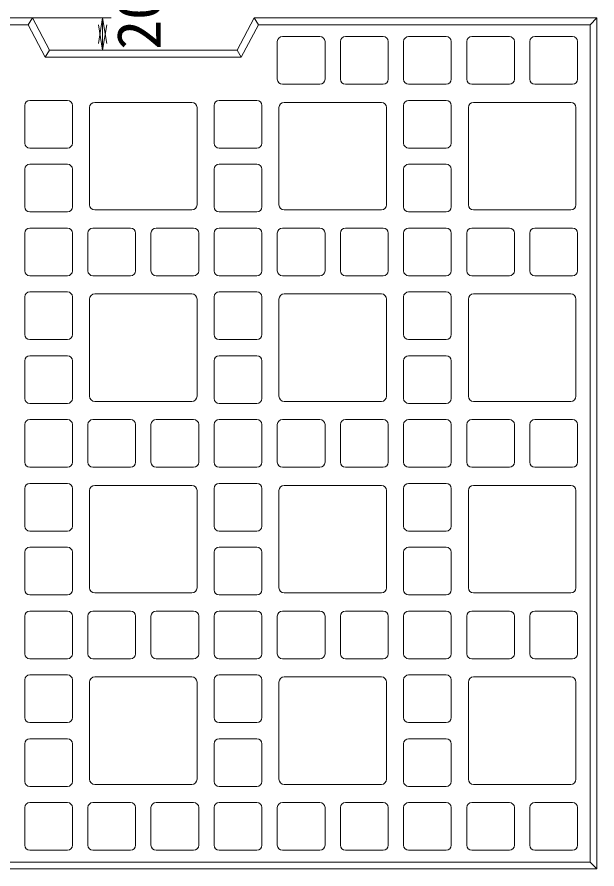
# Model space of a CAD drawing. Units: millimetres on the paper. Extents: x 0 to 841, y 0 to 594.
# Drawn here: x 488.97 to 522.95, y 431.01 to 480.93 of the extents above; entities that cross this region are included whole.
import ezdxf
from ezdxf.enums import TextEntityAlignment as Align

# ---------------------------------------------------------------- set-up
doc = ezdxf.new("R2010")
doc.units = ezdxf.units.MM
for name, color, linetype, lineweight in [('D-STR-DIM（寸法）', 7, 'Continuous', 18), ('D-STR-STR1（構造物）', 7, 'Continuous', 18), ('D-STR（構造物外形線）', 1, 'Continuous', 18)]:
    doc.layers.add(name, color=color, linetype=linetype, lineweight=lineweight)
doc.styles.add('ＭＳ ゴシック', font='')
doc.styles.get('ＭＳ ゴシック').set_extended_font_data('MS Gothic')

msp = doc.modelspace()

# ---------------------------------------------------------------- linework, layer by layer
at = {"layer": 'D-STR-DIM（寸法）'}
for p, q in [((489.887, 480.879), (494.482, 480.879)), ((493.732, 479.379), (493.982, 480.879)), ((493.982, 480.879), (493.982, 480.679)), ((493.982, 480.879), (494.232, 479.379)), ((493.982, 480.679), (493.982, 479.179)), ((493.982, 478.979), (493.732, 480.479)), ((494.232, 480.479), (493.982, 478.979)), ((493.982, 478.979), (493.982, 479.179)), ((494.604, 478.979), (494.482, 478.979))]:
    msp.add_line(p, q, dxfattribs=at)
at = {"layer": 'D-STR-STR1（構造物）'}
for p, q in [((489.867, 480.879), (489.625, 480.479)), ((503.108, 480.479), (502.867, 480.879)), ((522.552, 480.479), (522.952, 480.879)), ((470.183, 480.479), (489.626, 480.479)), ((490.625, 478.579), (489.625, 480.479)), ((502.108, 478.579), (503.108, 480.479)), ((522.552, 480.479), (503.108, 480.479)), ((522.552, 431.415), (522.552, 480.479)), ((506.717, 479.787), (504.517, 479.787)), ((508.217, 479.787), (510.417, 479.787)), ((514.117, 479.787), (511.917, 479.787)), ((517.817, 479.787), (515.617, 479.787)), ((519.317, 479.787), (521.517, 479.787)), ((504.217, 477.287), (504.217, 479.487)), ((507.017, 477.287), (507.017, 479.487)), ((507.917, 477.287), (507.917, 479.487)), ((510.717, 477.287), (510.717, 479.487)), ((511.617, 479.487), (511.617, 477.287)), ((514.417, 479.487), (514.417, 477.287)), ((515.317, 477.287), (515.317, 479.487)), ((518.117, 477.287), (518.117, 479.487)), ((519.017, 477.287), (519.017, 479.487)), ((521.817, 477.287), (521.817, 479.487)), ((490.867, 478.979), (490.625, 478.579)), ((501.867, 478.979), (502.108, 478.579)), ((502.108, 478.579), (490.625, 478.579)), ((506.717, 476.987), (504.517, 476.987)), ((508.217, 476.987), (510.417, 476.987)), ((514.117, 476.987), (511.917, 476.987)), ((517.817, 476.987), (515.617, 476.987)), ((519.317, 476.987), (521.517, 476.987)), ((489.417, 475.747), (489.417, 473.547)), ((491.917, 476.047), (489.717, 476.047)), ((492.217, 475.747), (492.217, 473.547)), ((499.217, 475.927), (493.517, 475.927)), ((500.517, 475.747), (500.517, 473.547)), ((500.817, 476.047), (503.017, 476.047)), ((503.317, 475.747), (503.317, 473.547)), ((504.617, 475.927), (510.317, 475.927)), ((511.617, 475.747), (511.617, 473.547)), ((514.117, 476.047), (511.917, 476.047)), ((514.417, 475.747), (514.417, 473.547)), ((515.717, 475.927), (521.417, 475.927)), ((493.217, 469.927), (493.217, 475.627)), ((499.517, 469.927), (499.517, 475.627)), ((504.317, 469.927), (504.317, 475.627)), ((510.617, 469.927), (510.617, 475.627)), ((515.417, 469.927), (515.417, 475.627)), ((521.717, 469.927), (521.717, 475.627)), ((491.917, 473.247), (489.717, 473.247)), ((500.817, 473.247), (503.017, 473.247)), ((514.117, 473.247), (511.917, 473.247)), ((491.917, 472.307), (489.717, 472.307)), ((500.817, 472.307), (503.017, 472.307)), ((514.117, 472.307), (511.917, 472.307)), ((489.417, 472.007), (489.417, 469.807)), ((492.217, 472.007), (492.217, 469.807)), ((500.517, 472.007), (500.517, 469.807)), ((503.317, 472.007), (503.317, 469.807)), ((511.617, 472.007), (511.617, 469.807)), ((514.417, 472.007), (514.417, 469.807)), ((491.917, 469.507), (489.717, 469.507)), ((499.217, 469.627), (493.517, 469.627)), ((500.817, 469.507), (503.017, 469.507)), ((504.617, 469.627), (510.317, 469.627)), ((514.117, 469.507), (511.917, 469.507)), ((515.717, 469.627), (521.417, 469.627)), ((489.417, 468.267), (489.417, 466.067)), ((491.917, 468.567), (489.717, 468.567)), ((492.217, 468.267), (492.217, 466.067)), ((493.117, 468.267), (493.117, 466.067)), ((495.617, 468.567), (493.417, 468.567)), ((495.917, 468.267), (495.917, 466.067)), ((496.817, 468.267), (496.817, 466.067)), ((497.117, 468.567), (499.317, 468.567)), ((499.617, 468.267), (499.617, 466.067)), ((500.517, 468.267), (500.517, 466.067)), ((500.817, 468.567), (503.017, 468.567)), ((503.317, 468.267), (503.317, 466.067)), ((504.217, 468.267), (504.217, 466.067)), ((506.717, 468.567), (504.517, 468.567)), ((507.017, 468.267), (507.017, 466.067)), ((507.917, 468.267), (507.917, 466.067)), ((508.217, 468.567), (510.417, 468.567)), ((510.717, 468.267), (510.717, 466.067)), ((511.617, 468.267), (511.617, 466.067)), ((514.117, 468.567), (511.917, 468.567)), ((514.417, 468.267), (514.417, 466.067)), ((515.317, 468.267), (515.317, 466.067)), ((517.817, 468.567), (515.617, 468.567)), ((518.117, 468.267), (518.117, 466.067)), ((519.017, 468.267), (519.017, 466.067)), ((519.317, 468.567), (521.517, 468.567)), ((521.817, 468.267), (521.817, 466.067)), ((491.917, 465.767), (489.717, 465.767)), ((495.617, 465.767), (493.417, 465.767)), ((497.117, 465.767), (499.317, 465.767)), ((500.817, 465.767), (503.017, 465.767)), ((506.717, 465.767), (504.517, 465.767)), ((508.217, 465.767), (510.417, 465.767)), ((514.117, 465.767), (511.917, 465.767)), ((517.817, 465.767), (515.617, 465.767)), ((519.317, 465.767), (521.517, 465.767)), ((491.917, 464.827), (489.717, 464.827)), ((499.217, 464.707), (493.517, 464.707)), ((500.817, 464.827), (503.017, 464.827)), ((504.617, 464.707), (510.317, 464.707)), ((514.117, 464.827), (511.917, 464.827)), ((515.717, 464.707), (521.417, 464.707)), ((489.417, 464.527), (489.417, 462.327)), ((492.217, 464.527), (492.217, 462.327)), ((493.217, 464.407), (493.217, 458.707)), ((499.517, 464.407), (499.517, 458.707)), ((500.517, 464.527), (500.517, 462.327)), ((503.317, 464.527), (503.317, 462.327)), ((504.317, 464.407), (504.317, 458.707)), ((510.617, 464.407), (510.617, 458.707)), ((511.617, 464.527), (511.617, 462.327)), ((514.417, 464.527), (514.417, 462.327)), ((515.417, 464.407), (515.417, 458.707)), ((521.717, 464.407), (521.717, 458.707)), ((491.917, 462.027), (489.717, 462.027)), ((500.817, 462.027), (503.017, 462.027)), ((514.117, 462.027), (511.917, 462.027)), ((489.417, 460.787), (489.417, 458.587)), ((491.917, 461.087), (489.717, 461.087)), ((492.217, 460.787), (492.217, 458.587)), ((500.517, 460.787), (500.517, 458.587)), ((500.817, 461.087), (503.017, 461.087)), ((503.317, 460.787), (503.317, 458.587)), ((511.617, 460.787), (511.617, 458.587)), ((514.117, 461.087), (511.917, 461.087)), ((514.417, 460.787), (514.417, 458.587)), ((491.917, 458.287), (489.717, 458.287)), ((499.217, 458.407), (493.517, 458.407)), ((500.817, 458.287), (503.017, 458.287)), ((504.617, 458.407), (510.317, 458.407)), ((514.117, 458.287), (511.917, 458.287)), ((515.717, 458.407), (521.417, 458.407)), ((491.917, 457.347), (489.717, 457.347)), ((495.617, 457.347), (493.417, 457.347)), ((497.117, 457.347), (499.317, 457.347)), ((500.817, 457.347), (503.017, 457.347)), ((506.717, 457.347), (504.517, 457.347)), ((508.217, 457.347), (510.417, 457.347)), ((514.117, 457.347), (511.917, 457.347)), ((517.817, 457.347), (515.617, 457.347)), ((519.317, 457.347), (521.517, 457.347)), ((489.417, 454.847), (489.417, 457.047)), ((492.217, 454.847), (492.217, 457.047)), ((493.117, 454.847), (493.117, 457.047)), ((495.917, 454.847), (495.917, 457.047)), ((496.817, 454.847), (496.817, 457.047)), ((499.617, 454.847), (499.617, 457.047)), ((500.517, 454.847), (500.517, 457.047)), ((503.317, 454.847), (503.317, 457.047)), ((504.217, 454.847), (504.217, 457.047)), ((507.017, 454.847), (507.017, 457.047)), ((507.917, 454.847), (507.917, 457.047)), ((510.717, 454.847), (510.717, 457.047)), ((511.617, 454.847), (511.617, 457.047)), ((514.417, 454.847), (514.417, 457.047)), ((515.317, 454.847), (515.317, 457.047)), ((518.117, 454.847), (518.117, 457.047)), ((519.017, 454.847), (519.017, 457.047)), ((521.817, 454.847), (521.817, 457.047)), ((491.917, 454.547), (489.717, 454.547)), ((495.617, 454.547), (493.417, 454.547)), ((497.117, 454.547), (499.317, 454.547)), ((500.817, 454.547), (503.017, 454.547)), ((506.717, 454.547), (504.517, 454.547)), ((508.217, 454.547), (510.417, 454.547)), ((514.117, 454.547), (511.917, 454.547)), ((517.817, 454.547), (515.617, 454.547)), ((519.317, 454.547), (521.517, 454.547)), ((489.417, 451.107), (489.417, 453.307)), ((491.917, 453.607), (489.717, 453.607)), ((492.217, 451.107), (492.217, 453.307)), ((499.217, 453.487), (493.517, 453.487)), ((500.517, 451.107), (500.517, 453.307)), ((500.817, 453.607), (503.017, 453.607)), ((503.317, 451.107), (503.317, 453.307)), ((504.617, 453.487), (510.317, 453.487)), ((511.617, 451.107), (511.617, 453.307)), ((514.117, 453.607), (511.917, 453.607)), ((514.417, 451.107), (514.417, 453.307)), ((515.717, 453.487), (521.417, 453.487)), ((493.217, 447.487), (493.217, 453.187)), ((499.517, 447.487), (499.517, 453.187)), ((504.317, 447.487), (504.317, 453.187)), ((510.617, 447.487), (510.617, 453.187)), ((515.417, 447.487), (515.417, 453.187)), ((521.717, 447.487), (521.717, 453.187)), ((491.917, 450.807), (489.717, 450.807)), ((500.817, 450.807), (503.017, 450.807)), ((514.117, 450.807), (511.917, 450.807)), ((491.917, 449.867), (489.717, 449.867)), ((500.817, 449.867), (503.017, 449.867)), ((514.117, 449.867), (511.917, 449.867)), ((489.417, 447.367), (489.417, 449.567)), ((492.217, 447.367), (492.217, 449.567)), ((500.517, 447.367), (500.517, 449.567)), ((503.317, 447.367), (503.317, 449.567)), ((511.617, 447.367), (511.617, 449.567)), ((514.417, 447.367), (514.417, 449.567)), ((491.917, 447.067), (489.717, 447.067)), ((499.217, 447.187), (493.517, 447.187)), ((500.817, 447.067), (503.017, 447.067)), ((504.617, 447.187), (510.317, 447.187)), ((514.117, 447.067), (511.917, 447.067)), ((515.717, 447.187), (521.417, 447.187)), ((489.417, 443.627), (489.417, 445.827)), ((491.917, 446.127), (489.717, 446.127)), ((492.217, 443.627), (492.217, 445.827)), ((493.117, 443.627), (493.117, 445.827)), ((495.617, 446.127), (493.417, 446.127)), ((495.917, 443.627), (495.917, 445.827)), ((496.817, 443.627), (496.817, 445.827)), ((497.117, 446.127), (499.317, 446.127)), ((499.617, 443.627), (499.617, 445.827)), ((500.517, 443.627), (500.517, 445.827)), ((500.817, 446.127), (503.017, 446.127)), ((503.317, 443.627), (503.317, 445.827)), ((504.217, 443.627), (504.217, 445.827)), ((506.717, 446.127), (504.517, 446.127)), ((507.017, 443.627), (507.017, 445.827)), ((507.917, 443.627), (507.917, 445.827)), ((508.217, 446.127), (510.417, 446.127)), ((510.717, 443.627), (510.717, 445.827)), ((511.617, 443.627), (511.617, 445.827)), ((514.117, 446.127), (511.917, 446.127)), ((514.417, 443.627), (514.417, 445.827)), ((515.317, 443.627), (515.317, 445.827)), ((517.817, 446.127), (515.617, 446.127)), ((518.117, 443.627), (518.117, 445.827)), ((519.017, 443.627), (519.017, 445.827)), ((519.317, 446.127), (521.517, 446.127)), ((521.817, 443.627), (521.817, 445.827)), ((491.917, 443.327), (489.717, 443.327)), ((495.617, 443.327), (493.417, 443.327)), ((497.117, 443.327), (499.317, 443.327)), ((500.817, 443.327), (503.017, 443.327)), ((506.717, 443.327), (504.517, 443.327)), ((508.217, 443.327), (510.417, 443.327)), ((514.117, 443.327), (511.917, 443.327)), ((517.817, 443.327), (515.617, 443.327)), ((519.317, 443.327), (521.517, 443.327)), ((491.917, 442.387), (489.717, 442.387)), ((499.217, 442.267), (493.517, 442.267)), ((500.817, 442.387), (503.017, 442.387)), ((504.617, 442.267), (510.317, 442.267)), ((514.117, 442.387), (511.917, 442.387)), ((515.717, 442.267), (521.417, 442.267)), ((489.417, 439.887), (489.417, 442.087)), ((492.217, 439.887), (492.217, 442.087)), ((493.217, 441.967), (493.217, 436.267)), ((499.517, 441.967), (499.517, 436.267)), ((500.517, 439.887), (500.517, 442.087)), ((503.317, 439.887), (503.317, 442.087)), ((504.317, 441.967), (504.317, 436.267)), ((510.617, 441.967), (510.617, 436.267)), ((511.617, 439.887), (511.617, 442.087)), ((514.417, 439.887), (514.417, 442.087)), ((515.417, 441.967), (515.417, 436.267)), ((521.717, 441.967), (521.717, 436.267)), ((491.917, 439.587), (489.717, 439.587)), ((500.817, 439.587), (503.017, 439.587)), ((514.117, 439.587), (511.917, 439.587)), ((489.417, 436.147), (489.417, 438.347)), ((491.917, 438.647), (489.717, 438.647)), ((492.217, 436.147), (492.217, 438.347)), ((500.517, 436.147), (500.517, 438.347)), ((500.817, 438.647), (503.017, 438.647)), ((503.317, 436.147), (503.317, 438.347)), ((511.617, 436.147), (511.617, 438.347)), ((514.117, 438.647), (511.917, 438.647)), ((514.417, 436.147), (514.417, 438.347)), ((491.917, 435.847), (489.717, 435.847)), ((499.217, 435.967), (493.517, 435.967)), ((500.817, 435.847), (503.017, 435.847)), ((504.617, 435.967), (510.317, 435.967)), ((514.117, 435.847), (511.917, 435.847)), ((515.717, 435.967), (521.417, 435.967)), ((491.917, 434.907), (489.717, 434.907)), ((495.617, 434.907), (493.417, 434.907)), ((497.117, 434.907), (499.317, 434.907)), ((500.817, 434.907), (503.017, 434.907)), ((506.717, 434.907), (504.517, 434.907)), ((508.217, 434.907), (510.417, 434.907)), ((514.117, 434.907), (511.917, 434.907)), ((517.817, 434.907), (515.617, 434.907)), ((519.317, 434.907), (521.517, 434.907)), ((489.417, 432.407), (489.417, 434.607)), ((492.217, 432.407), (492.217, 434.607)), ((493.117, 432.407), (493.117, 434.607)), ((495.917, 432.407), (495.917, 434.607)), ((496.817, 432.407), (496.817, 434.607)), ((499.617, 432.407), (499.617, 434.607)), ((500.517, 432.407), (500.517, 434.607)), ((503.317, 432.407), (503.317, 434.607)), ((504.217, 432.407), (504.217, 434.607)), ((507.017, 432.407), (507.017, 434.607)), ((507.917, 432.407), (507.917, 434.607)), ((510.717, 432.407), (510.717, 434.607)), ((511.617, 432.407), (511.617, 434.607)), ((514.417, 432.407), (514.417, 434.607)), ((515.317, 432.407), (515.317, 434.607)), ((518.117, 432.407), (518.117, 434.607)), ((519.017, 432.407), (519.017, 434.607)), ((521.817, 432.407), (521.817, 434.607)), ((491.917, 432.107), (489.717, 432.107)), ((495.617, 432.107), (493.417, 432.107)), ((497.117, 432.107), (499.317, 432.107)), ((500.817, 432.107), (503.017, 432.107)), ((506.717, 432.107), (504.517, 432.107)), ((508.217, 432.107), (510.417, 432.107)), ((514.117, 432.107), (511.917, 432.107)), ((517.817, 432.107), (515.617, 432.107)), ((519.317, 432.107), (521.517, 432.107)), ((522.552, 431.415), (470.183, 431.415)), ((522.552, 431.415), (522.952, 431.015))]:
    msp.add_line(p, q, dxfattribs=at)
for centre, start, end in [((504.517, 479.488), 90, 180), ((506.717, 479.488), 360, 90), ((508.217, 479.488), 90, 180), ((510.417, 479.488), 360, 90), ((511.917, 479.487), 90, 180), ((514.117, 479.487), 360, 90), ((515.617, 479.488), 90, 180), ((517.817, 479.488), 360, 90), ((519.317, 479.488), 90, 180), ((521.517, 479.488), 360, 90), ((504.517, 477.288), 180, 270), ((506.717, 477.288), 270, 0), ((508.217, 477.288), 180, 270), ((510.417, 477.288), 270, 0), ((511.917, 477.287), 180, 270), ((514.117, 477.287), 270, 0), ((515.617, 477.288), 180, 270), ((517.817, 477.288), 270, 0), ((519.317, 477.288), 180, 270), ((521.517, 477.288), 270, 0), ((489.717, 475.747), 90, 180), ((491.917, 475.747), 360, 90), ((493.517, 475.627), 90, 180), ((499.217, 475.627), 360, 90), ((500.817, 475.747), 90, 180), ((503.017, 475.747), 360, 90), ((504.617, 475.627), 90, 180), ((510.317, 475.627), 360, 90), ((511.917, 475.747), 90, 180), ((514.117, 475.747), 360, 90), ((515.717, 475.627), 90, 180), ((521.417, 475.627), 360, 90), ((489.717, 473.547), 180, 270), ((491.917, 473.547), 270, 0), ((500.817, 473.547), 180, 270), ((503.017, 473.547), 270, 0), ((511.917, 473.547), 180, 270), ((514.117, 473.547), 270, 0), ((489.717, 472.007), 90, 180), ((491.917, 472.007), 360, 90), ((500.817, 472.007), 90, 180), ((503.017, 472.007), 360, 90), ((511.917, 472.007), 90, 180), ((514.117, 472.007), 360, 90), ((489.717, 469.807), 180, 270), ((491.917, 469.807), 270, 0), ((493.517, 469.927), 180, 270), ((499.217, 469.927), 270, 0), ((500.817, 469.807), 180, 270), ((503.017, 469.807), 270, 0), ((504.617, 469.927), 180, 270), ((510.317, 469.927), 270, 0), ((511.917, 469.807), 180, 270), ((514.117, 469.807), 270, 0), ((515.717, 469.927), 180, 270), ((521.417, 469.927), 270, 0), ((489.717, 468.267), 90, 180), ((491.917, 468.267), 360, 90), ((493.417, 468.267), 90, 180), ((495.617, 468.267), 360, 90), ((497.117, 468.267), 90, 180), ((499.317, 468.267), 360, 90), ((500.817, 468.267), 90, 180), ((503.017, 468.267), 360, 90), ((504.517, 468.267), 90, 180), ((506.717, 468.267), 360, 90), ((508.217, 468.267), 90, 180), ((510.417, 468.267), 360, 90), ((511.917, 468.267), 90, 180), ((514.117, 468.267), 360, 90), ((515.617, 468.267), 90, 180), ((517.817, 468.267), 360, 90), ((519.317, 468.267), 90, 180), ((521.517, 468.267), 360, 90), ((489.717, 466.067), 180, 270), ((491.917, 466.067), 270, 0), ((493.417, 466.067), 180, 270), ((495.617, 466.067), 270, 0), ((497.117, 466.067), 180, 270), ((499.317, 466.067), 270, 0), ((500.817, 466.067), 180, 270), ((503.017, 466.067), 270, 0), ((504.517, 466.067), 180, 270), ((506.717, 466.067), 270, 0), ((508.217, 466.067), 180, 270), ((510.417, 466.067), 270, 0), ((511.917, 466.067), 180, 270), ((514.117, 466.067), 270, 0), ((515.617, 466.067), 180, 270), ((517.817, 466.067), 270, 0), ((519.317, 466.067), 180, 270), ((521.517, 466.067), 270, 0), ((489.717, 464.527), 90, 180), ((491.917, 464.527), 360, 90), ((493.517, 464.407), 90, 180), ((499.217, 464.407), 360, 90), ((500.817, 464.527), 90, 180), ((503.017, 464.527), 360, 90), ((504.617, 464.407), 90, 180), ((510.317, 464.407), 360, 90), ((511.917, 464.527), 90, 180), ((514.117, 464.527), 360, 90), ((515.717, 464.407), 90, 180), ((521.417, 464.407), 360, 90), ((489.717, 462.327), 180, 270), ((491.917, 462.327), 270, 0), ((500.817, 462.327), 180, 270), ((503.017, 462.327), 270, 0), ((511.917, 462.327), 180, 270), ((514.117, 462.327), 270, 0), ((489.717, 460.787), 90, 180), ((491.917, 460.787), 360, 90), ((500.817, 460.787), 90, 180), ((503.017, 460.787), 360, 90), ((511.917, 460.787), 90, 180), ((514.117, 460.787), 360, 90), ((489.717, 458.587), 180, 270), ((491.917, 458.587), 270, 0), ((493.517, 458.707), 180, 270), ((499.217, 458.707), 270, 0), ((500.817, 458.587), 180, 270), ((503.017, 458.587), 270, 0), ((504.617, 458.707), 180, 270), ((510.317, 458.707), 270, 0), ((511.917, 458.587), 180, 270), ((514.117, 458.587), 270, 0), ((515.717, 458.707), 180, 270), ((521.417, 458.707), 270, 0), ((489.717, 457.047), 90, 180), ((491.917, 457.047), 360, 90), ((493.417, 457.047), 90, 180), ((495.617, 457.047), 360, 90), ((497.117, 457.047), 90, 180), ((499.317, 457.047), 0, 90), ((500.817, 457.047), 90, 180), ((503.017, 457.047), 0, 90), ((504.517, 457.047), 90, 180), ((506.717, 457.047), 360, 90), ((508.217, 457.047), 90, 180), ((510.417, 457.047), 360, 90), ((511.917, 457.047), 90, 180), ((514.117, 457.047), 360, 90), ((515.617, 457.047), 90, 180), ((517.817, 457.047), 360, 90), ((519.317, 457.047), 90, 180), ((521.517, 457.047), 360, 90), ((489.717, 454.847), 180, 270), ((491.917, 454.847), 270, 0), ((493.417, 454.847), 180, 270), ((495.617, 454.847), 270, 0), ((497.117, 454.847), 180, 270), ((499.317, 454.847), 270, 0), ((500.817, 454.847), 180, 270), ((503.017, 454.847), 270, 0), ((504.517, 454.847), 180, 270), ((506.717, 454.847), 270, 0), ((508.217, 454.847), 180, 270), ((510.417, 454.847), 270, 0), ((511.917, 454.847), 180, 270), ((514.117, 454.847), 270, 0), ((515.617, 454.847), 180, 270), ((517.817, 454.847), 270, 0), ((519.317, 454.847), 180, 270), ((521.517, 454.847), 270, 0), ((489.717, 453.307), 90, 180), ((491.917, 453.307), 360, 90), ((493.517, 453.187), 90, 180), ((499.217, 453.187), 360, 90), ((500.817, 453.307), 90, 180), ((503.017, 453.307), 360, 90), ((504.617, 453.187), 90, 180), ((510.317, 453.187), 360, 90), ((511.917, 453.307), 90, 180), ((514.117, 453.307), 360, 90), ((515.717, 453.187), 90, 180), ((521.417, 453.187), 360, 90), ((489.717, 451.107), 180, 270), ((491.917, 451.107), 270, 0), ((500.817, 451.107), 180, 270), ((503.017, 451.107), 270, 0), ((511.917, 451.107), 180, 270), ((514.117, 451.107), 270, 0), ((489.717, 449.567), 90, 180), ((491.917, 449.567), 360, 90), ((500.817, 449.567), 90, 180), ((503.017, 449.567), 360, 90), ((511.917, 449.567), 90, 180), ((514.117, 449.567), 360, 90), ((489.717, 447.367), 180, 270), ((491.917, 447.367), 270, 0), ((493.517, 447.487), 180, 270), ((499.217, 447.487), 270, 0), ((500.817, 447.367), 180, 270), ((503.017, 447.367), 270, 0), ((504.617, 447.487), 180, 270), ((510.317, 447.487), 270, 0), ((511.917, 447.367), 180, 270), ((514.117, 447.367), 270, 0), ((515.717, 447.487), 180, 270), ((521.417, 447.487), 270, 0), ((489.717, 445.827), 90, 180), ((491.917, 445.827), 360, 90), ((493.417, 445.827), 90, 180), ((495.617, 445.827), 360, 90), ((497.117, 445.827), 90, 180), ((499.317, 445.827), 360, 90), ((500.817, 445.827), 90, 180), ((503.017, 445.827), 360, 90), ((504.517, 445.827), 90, 180), ((506.717, 445.827), 360, 90), ((508.217, 445.827), 90, 180), ((510.417, 445.827), 360, 90), ((511.917, 445.827), 90, 180), ((514.117, 445.827), 360, 90), ((515.617, 445.827), 90, 180), ((517.817, 445.827), 360, 90), ((519.317, 445.827), 90, 180), ((521.517, 445.827), 360, 90), ((489.717, 443.627), 180, 270), ((491.917, 443.627), 270, 0), ((493.417, 443.627), 180, 270), ((495.617, 443.627), 270, 0), ((497.117, 443.627), 180, 270), ((499.317, 443.627), 270, 0), ((500.817, 443.627), 180, 270), ((503.017, 443.627), 270, 0), ((504.517, 443.627), 180, 270), ((506.717, 443.627), 270, 0), ((508.217, 443.627), 180, 270), ((510.417, 443.627), 270, 0), ((511.917, 443.627), 180, 270), ((514.117, 443.627), 270, 0), ((515.617, 443.627), 180, 270), ((517.817, 443.627), 270, 0), ((519.317, 443.627), 180, 270), ((521.517, 443.627), 270, 0), ((489.717, 442.087), 90, 180), ((491.917, 442.087), 360, 90), ((493.517, 441.967), 90, 180), ((499.217, 441.967), 360, 90), ((500.817, 442.087), 90, 180), ((503.017, 442.087), 360, 90), ((504.617, 441.967), 90, 180), ((510.317, 441.967), 360, 90), ((511.917, 442.087), 90, 180), ((514.117, 442.087), 360, 90), ((515.717, 441.967), 90, 180), ((521.417, 441.967), 360, 90), ((489.717, 439.887), 180, 270), ((491.917, 439.887), 270, 0), ((500.817, 439.887), 180, 270), ((503.017, 439.887), 270, 0), ((511.917, 439.887), 180, 270), ((514.117, 439.887), 270, 0), ((489.717, 438.347), 90, 180), ((491.917, 438.347), 360, 90), ((500.817, 438.347), 90, 180), ((503.017, 438.347), 360, 90), ((511.917, 438.347), 90, 180), ((514.117, 438.347), 360, 90), ((493.517, 436.267), 180, 270), ((499.217, 436.267), 270, 0), ((504.617, 436.267), 180, 270), ((510.317, 436.267), 270, 0), ((515.717, 436.267), 180, 270), ((521.417, 436.267), 270, 0), ((489.717, 436.147), 180, 270), ((491.917, 436.147), 270, 0), ((500.817, 436.147), 180, 270), ((503.017, 436.147), 270, 0), ((511.917, 436.147), 180, 270), ((514.117, 436.147), 270, 0), ((489.717, 434.607), 90, 180), ((491.917, 434.607), 360, 90), ((493.417, 434.607), 90, 180), ((495.617, 434.607), 360, 90), ((497.117, 434.607), 90, 180), ((499.317, 434.607), 360, 90), ((500.817, 434.607), 90, 180), ((503.017, 434.607), 360, 90), ((504.517, 434.607), 90, 180), ((506.717, 434.607), 360, 90), ((508.217, 434.607), 90, 180), ((510.417, 434.607), 360, 90), ((511.917, 434.607), 90, 180), ((514.117, 434.607), 360, 90), ((515.617, 434.607), 90, 180), ((517.817, 434.607), 360, 90), ((519.317, 434.607), 90, 180), ((521.517, 434.607), 360, 90), ((489.717, 432.407), 180, 270), ((491.917, 432.407), 270, 0), ((493.417, 432.407), 180, 270), ((495.617, 432.407), 270, 0), ((497.117, 432.407), 180, 270), ((499.317, 432.407), 270, 0), ((500.817, 432.407), 180, 270), ((503.017, 432.407), 270, 0), ((504.517, 432.407), 180, 270), ((506.717, 432.407), 270, 0), ((508.217, 432.407), 180, 270), ((510.417, 432.407), 270, 0), ((511.917, 432.407), 180, 270), ((514.117, 432.407), 270, 0), ((515.617, 432.407), 180, 270), ((517.817, 432.407), 270, 0), ((519.317, 432.407), 180, 270), ((521.517, 432.407), 270, 0)]:
    msp.add_arc(centre, 0.3, start, end, dxfattribs=at)
at = {"layer": 'D-STR（構造物外形線）'}
for p, q in [((469.783, 480.879), (489.867, 480.879)), ((490.867, 478.979), (489.867, 480.879)), ((501.867, 478.979), (502.867, 480.879)), ((522.952, 480.879), (502.867, 480.879)), ((522.952, 480.879), (522.952, 431.015)), ((501.867, 478.979), (490.867, 478.979)), ((522.952, 431.015), (469.783, 431.015))]:
    msp.add_line(p, q, dxfattribs=at)

# ---------------------------------------------------------------- texts
at = {"layer": 'D-STR-DIM（寸法）', "style": 'ＭＳ ゴシック'}
msp.add_text('20', height=2.566, rotation=90, dxfattribs=at).set_placement((498.152, 479.014), align=Align.BOTTOM_LEFT)

doc.saveas('drawing.dxf')
